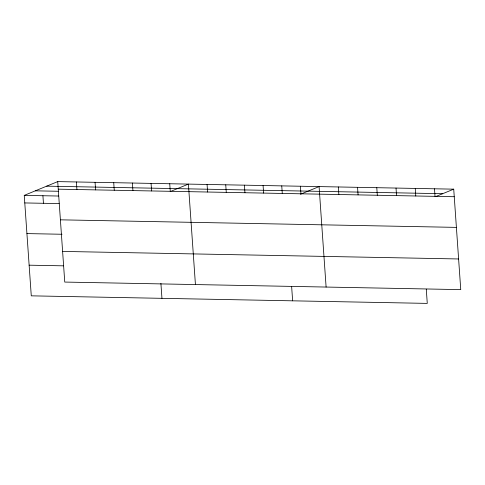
<?xml version="1.0" encoding="UTF-8"?>
<svg xmlns="http://www.w3.org/2000/svg" width="485" height="485" viewBox="0 0 485 485"><rect width="100%" height="100%" fill="white"/><g stroke="black" fill="none" stroke-linecap="round" stroke-linejoin="round"><path stroke-width="0.73" d="M426.279 289.181L427.273 303.392L31.276 295.838L24.25 195.376L57.727 181.608L453.724 189.162L460.75 289.624L64.754 282.07L57.727 181.608M171.666 190.987L188.404 184.1L195.431 284.568M300.451 194.255L319.088 186.598L326.108 287.059M435.724 196.564L453.724 189.162M46.681 186.155L442.678 193.703M58.255 189.174L454.251 196.722M35.296 190.829L58.449 191.272M24.25 195.376L58.6 196.031M24.777 202.936L59.128 203.591M60.401 219.826L456.397 227.38M26.924 233.594L62.019 234.261M62.607 251.418L458.604 258.966M29.13 265.18L63.48 265.835M434.493 188.798L435.021 196.358M415.257 188.429L415.784 195.988M396.021 188.065L396.548 195.625M376.79 187.695L377.318 195.255M357.554 187.331L358.082 194.891M338.318 186.961L338.851 194.521M300.415 186.24L300.949 193.8M291.643 286.617L292.637 300.821M281.749 185.882L282.276 193.442M263.082 185.525L263.61 193.091M244.41 185.173L244.943 192.733M225.743 184.815L226.271 192.375M207.077 184.458L207.604 192.018M169.738 183.748L170.265 191.308M160.911 283.373L161.954 298.33M151.071 183.391L151.599 190.951M132.399 183.033L132.926 190.593M113.732 182.681L114.26 190.241M95.066 182.324L95.593 189.884M76.394 181.966L76.921 189.526M42.916 195.728L43.45 203.294"/></g></svg>
